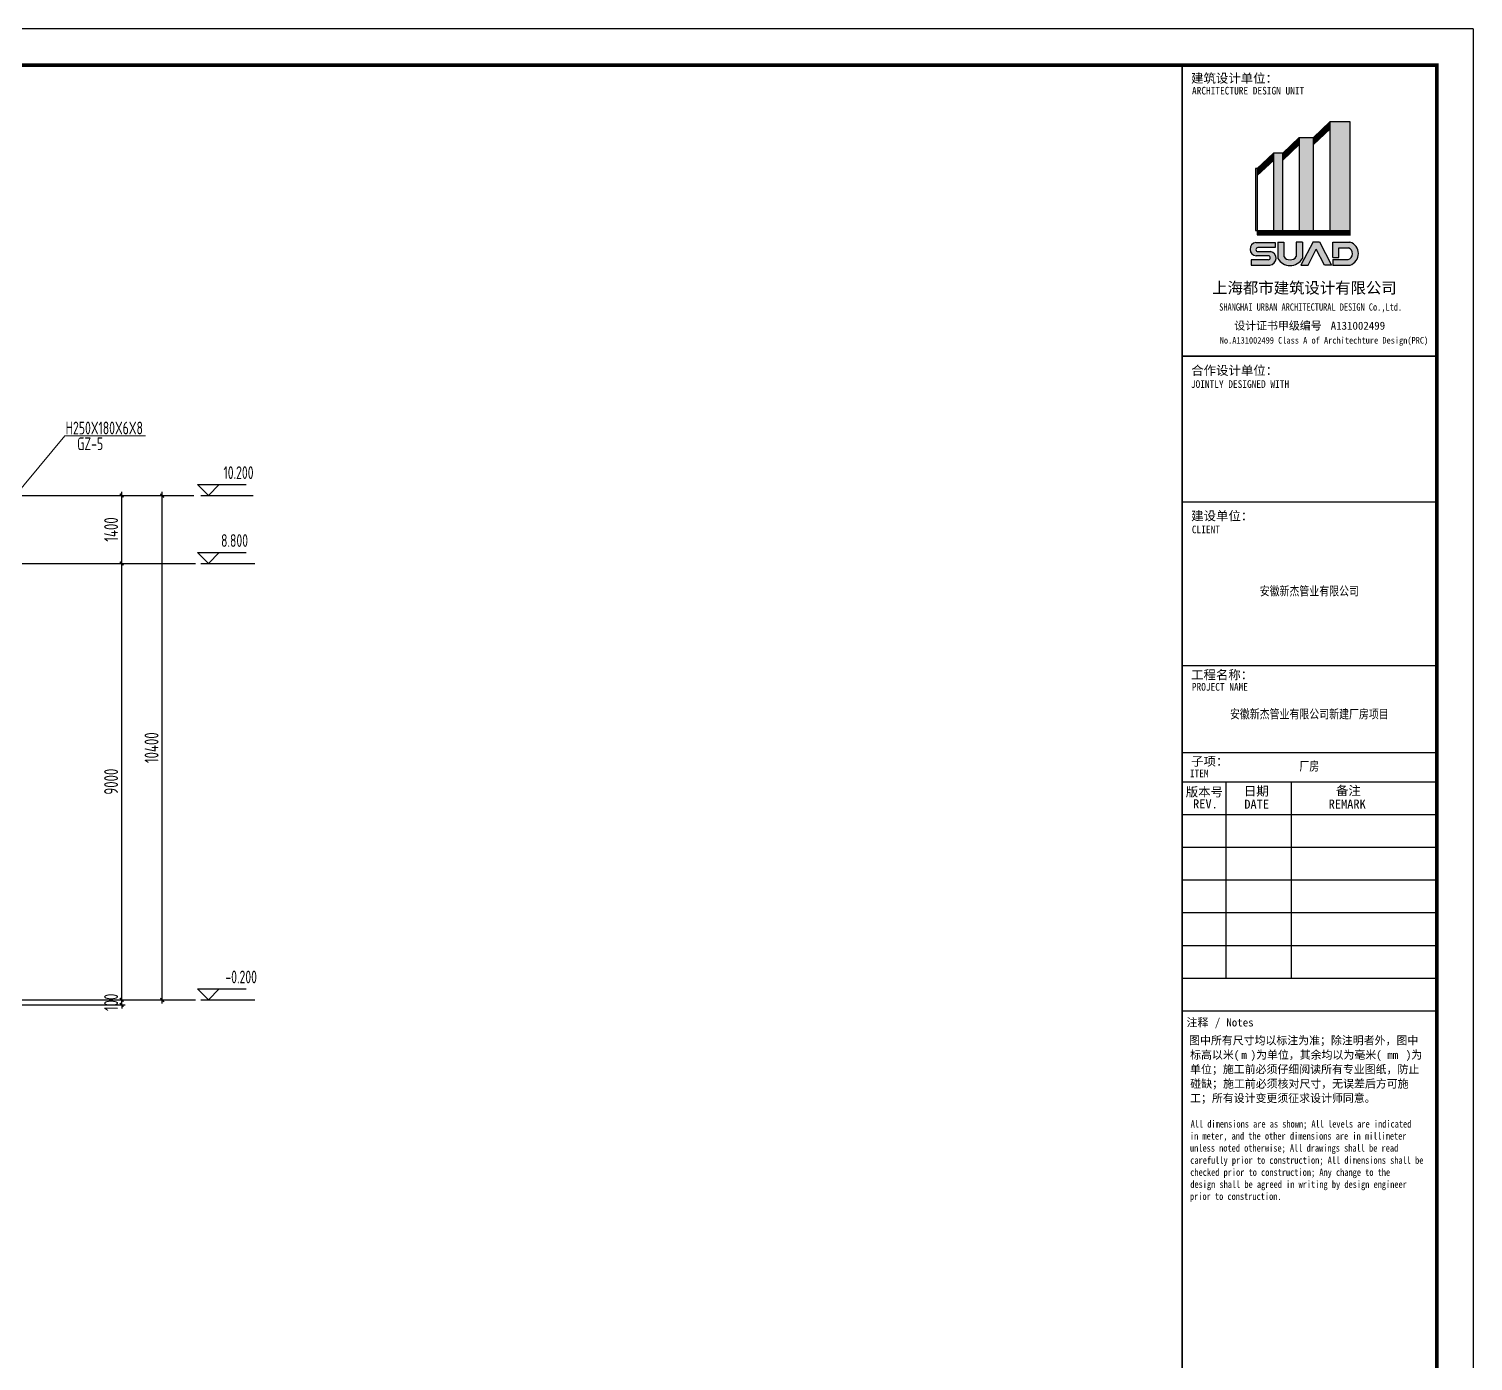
# Model space of a CAD drawing. Extents: x 753177 to 2169292, y -530934 to -273477.
# Drawn here: x 2011628 to 2071185, y -459731 to -404784 of the extents above; entities that cross this region are included whole.
import ezdxf
from ezdxf.enums import TextEntityAlignment as Align

# ---------------------------------------------------------------- set-up
doc = ezdxf.new("R2010")
doc.units = 0
doc.header["$LTSCALE"] = 1500
doc.header["$MEASUREMENT"] = 0
doc.linetypes.add('DOTE', pattern=[2.4200000000000004, 2, -0.2, 0.02, -0.2])
doc.layers.get('Defpoints').update_dxf_attribs({"color": 252})
for name, color, linetype in [('00-tk', 151, 'Continuous'), ('AXIS', 3, 'Continuous'), ('DIM', 3, 'Continuous'), ('THIN', 7, 'Continuous')]:
    doc.layers.add(name, color=color, linetype=linetype)
doc.layers.add('TK', color=252, linetype='Continuous', lineweight=13)
doc.layers.add('字符串标注', color=9, linetype='Continuous', lineweight=18)
doc.styles.add('DS6HT', font='simhei.ttf', dxfattribs={"width": 0.8})
doc.styles.add('FromPkpm', font='Pkpmeng', dxfattribs={"width": 0.7, "bigfont": 'hztxt'})
doc.styles.add('H1', font='')
doc.styles.add('TSSD_Dimension', font='Tssdeng.shx', dxfattribs={"width": 0.7, "bigfont": 'hztxt.shx'})
doc.styles.add('TSSD_Label', font='Tssdeng.shx', dxfattribs={"width": 0.7, "bigfont": 'hztxt.shx'})
doc.styles.get('H1').set_extended_font_data('SimSun')
doc.dimstyles.new('TSSD_75_150', dxfattribs={"dimtxt": 575, "dimasz": 150, "dimexe": 150, "dimexo": 375, "dimgap": 150, "dimtad": 1, "dimdec": 0, "dimlfac": 0.5, "dimzin": 0, "dimdsep": 46, "dimtxsty": 'TSSD_Dimension', "dimblk": 'ARCHTICK', "dimcen": 0, "dimdle": 150, "dimclrt": 7, "dimadec": 0, "dimazin": 0, "dimtfac": 1, "dimtdec": 0, "dimtix": 1, "dimtmove": 2, "dimatfit": 3, "dimfxl": 0, "dimtolj": 1, "dimtzin": 0, "dimarcsym": 0})

# ---------------------------------------------------------------- blocks, each defined once
blk = doc.blocks.new('A$C16496DF1')
at = {"layer": '00-tk'}
h = blk.add_hatch(color=256, dxfattribs=at)
edge = h.paths.add_edge_path()
edge.add_arc((173122.0133486905, 116878.8711581866), 498.0683366664795, 288.7014113640251, 432.3606518510305)
edge.add_line((173272.9402213206, 117353.5217108121), (172565.5722436446, 117353.5217108121))
edge.add_line((172565.5722436446, 117353.5217108121), (172565.5722436446, 116725.494510998))
edge.add_line((172565.5722436446, 116725.494510998), (172811.1039363083, 116725.494510998))
edge.add_line((172811.1039363083, 116725.494510998), (172811.1039363083, 117116.9161942048))
edge.add_line((172811.1039363083, 117116.9161942048), (173211.5588803929, 117116.9161942048))
edge.add_arc((173121.6856705095, 116877.9671933845), 255.2916348958691, -72.1672284115379, 69.38777632303328, ccw=False)
edge.add_line((173199.8661415814, 116634.941201378), (172568.4930549907, 116634.941201378))
edge.add_line((172568.4930549907, 116634.941201378), (172568.4930549907, 116407.0996443819))
edge.add_line((172568.4930549907, 116407.0996443819), (173281.7121487868, 116407.0996443819))
edge = h.paths.add_edge_path()
edge.add_arc((170801.0604273123, 116979.3518533082), 588.6006660502978, 210.1327751899912, 329.8672248100088)
edge.add_line((171310.1201876383, 116683.8710510693), (171310.1201876383, 117352.6246350439))
edge.add_line((171310.1201876383, 117352.6246350439), (171058.4146023029, 117352.6246350439))
edge.add_line((171058.4146023029, 117352.6246350439), (171058.4146023029, 116755.7640437557))
edge.add_arc((170801.0604273123, 116939.6699095989), 316.3108263664485, 215.5496840978624, 324.4503159021376, ccw=False)
edge.add_line((170543.7062523216, 116755.7640437557), (170543.7062523216, 117352.6246350439))
edge.add_line((170543.7062523216, 117352.6246350439), (170292.0006669862, 117352.6246350439))
edge.add_line((170292.0006669862, 117352.6246350439), (170292.0006669862, 116683.8710510693))
edge = h.paths.add_edge_path()
edge.add_arc((169429.344027475, 117068.3455161259), 279.5690587620256, 99.4771295791525, 264.9305597506611)
edge.add_line((169404.6404590411, 116789.8700372706), (169903.7827515849, 116789.8700372706))
edge.add_arc((169903.7683802766, 116708.8672330272), 81.00280551827346, -89.98983473079062, 89.9898347307905, ccw=False)
edge.add_line((169903.7827515849, 116627.8644287838), (169195.5983391015, 116627.8644287838))
edge.add_line((169195.5983391015, 116627.8644287838), (169195.5983391015, 116410.4369373829))
edge.add_line((169195.5983391015, 116410.4369373829), (169967.7747852108, 116410.4369373829))
edge.add_arc((169943.0712167739, 116688.9124162381), 279.5690587620256, 275.0694402493389, 440.5228704208475)
edge.add_line((169989.1033534354, 116964.6657498742), (169475.0690368409, 116964.6657498742))
edge.add_arc((169475.0834081492, 117045.6685541177), 81.00280551827346, 90.0101652692095, 269.9898347307905, ccw=False)
edge.add_line((169475.0690368407, 117126.671358361), (170193.8797597245, 117126.671358361))
edge.add_line((170193.8797597245, 117126.671358361), (170193.8797597245, 117344.0988497618))
edge.add_line((170193.8797597245, 117344.0988497618), (169383.311890811, 117344.0988497618))
h.paths.add_polyline_path([(171753.1183470362, 117362.9659647661), (172009.1561000128, 117362.9659647661), (172512.0831058552, 116399.6691757772), (172217.9355684386, 116399.6691757772), (171881.1372235245, 117057.9316797029), (171544.3388786104, 116399.6691757772), (171250.1913411939, 116399.6691757772)])
at = {"layer": '00-tk', "linetype": 'Continuous'}
blk.add_line((178350, 126150.0000000001), (0, 126150.0000000001), dxfattribs=at)
at = {"layer": '00-tk'}
for p, q in [((178350, 126150.0000000001), (178350, 0)), ((166350, 124650.0000000001), (166350, 1500)), ((176850, 124650.0000000001), (176850, 1500)), ((166350, 112650.0000000001), (176850, 112650.0000000001)), ((166350, 106650.0000000001), (176850, 106650.0000000001)), ((166350, 99900.00000000012), (176850, 99900.00000000012)), ((166350, 96300.00000000012), (176850, 96300.00000000012)), ((166350, 95100.00000000012), (176850, 95100.00000000012)), ((166350, 95100.00000000012), (176850, 95100.00000000012)), ((166350, 95100.00000000012), (176850, 95100.00000000012)), ((166350, 95100.00000000012), (176850, 95100.00000000012)), ((166350, 95100.00000000012), (176850, 95100.00000000012)), ((166350, 95100.00000000012), (176850, 95100.00000000012)), ((166350, 95100.00000000012), (176850, 95100.00000000012)), ((166350, 95100.00000000012), (176850, 95100.00000000012)), ((168150, 95100.00000000012), (168150, 87000.00000000012)), ((170850, 95100.00000000012), (170850, 87000.00000000012)), ((166350, 93750.00000000012), (176850, 93750.00000000012)), ((166350, 92400.00000000012), (176850, 92400.00000000012)), ((166350, 91050.00000000012), (176850, 91050.00000000012)), ((166350, 89700.00000000012), (176850, 89700.00000000012)), ((166350, 88350.00000000012), (176850, 88350.00000000012)), ((166350, 87000.00000000012), (176850, 87000.00000000012)), ((166350, 85650.00000000012), (176850, 85650.00000000012))]:
    blk.add_line(p, q, dxfattribs=at)
at = {"layer": '00-tk', "color": 7}
for p, q in [((171773.6112773521, 121672.7179734251), (172448.1770513384, 122315.6161188998)), ((171773.6112773521, 121631.2754578388), (172448.1770513384, 122274.1736033135)), ((171773.6112773521, 121589.8329422522), (172448.1770513384, 122232.7310877269)), ((171773.6112773521, 121548.3904266659), (172449.2254631482, 122192.287766043)), ((171773.6112773521, 121506.9479110793), (172448.1770513384, 122149.846056554)), ((171773.6112773521, 121465.505395493), (172448.1770513384, 122108.4035409677)), ((173273.7668797234, 122315.6161188998), (172448.1770513384, 122315.6161188998)), ((172448.1770513384, 122315.6161188998), (172448.1770513384, 117836.4736395193)), ((173273.7668797234, 117832.1243215842), (173273.7668797234, 122315.8055345499)), ((170499.4722989202, 121029.995883474), (171173.8533453047, 121672.7179734251)), ((170499.4722989202, 120988.5533678877), (171173.8533453047, 121631.2754578388)), ((170499.4722989202, 120947.1108523015), (171173.8533453047, 121589.8329422522)), ((170499.4722989202, 120905.6683367149), (171173.8533453047, 121548.3904266659)), ((170499.4722989202, 120864.2258211282), (171173.8533453047, 121506.9479110793)), ((171173.8533453047, 121672.7179734251), (171173.8533453047, 117836.4736395193)), ((171173.8533453047, 121672.7179734251), (171773.6112773521, 121672.7179734251)), ((171773.6112773521, 121424.0628799064), (172449.2254631482, 122067.9602192835)), ((171773.6112773521, 121382.6203643198), (172449.2254631482, 122026.5177036972)), ((171773.6112773521, 117832.1243215842), (171773.6112773521, 121672.7179734247)), ((169448.5053237425, 120386.0985440966), (170124.1195095414, 121029.9958834737)), ((169448.5053237425, 120344.65602851), (170124.1195095414, 120988.5533678874)), ((169448.5053237425, 120303.2135129233), (170124.1195095414, 120947.1108523011)), ((169448.5053237425, 120261.7709973371), (170124.1195095414, 120905.6683367145)), ((170499.4722989202, 121029.995883474), (170124.1195095414, 121029.9958834737)), ((170124.1195095414, 121029.995883474), (170124.1195095414, 117836.4736395193)), ((170499.4722989202, 120822.7833055416), (171173.8533453047, 121465.505395493)), ((170499.4722989202, 120781.3407899553), (171175.0864847135, 121425.2381293328)), ((170499.4722989202, 120739.8982743691), (171175.0864847135, 121383.7956137462)), ((170499.4722989202, 117836.4736395193), (170499.4722989202, 121029.995883474)), ((169448.5053237425, 120386.0985440966), (169373.5053237425, 120386.0985440966)), ((169373.5053237425, 120386.0985440966), (169373.5053237425, 117836.4736395193)), ((169448.5053237425, 120220.3284817508), (170124.1195095414, 120864.2258211279)), ((169448.5053237425, 120178.8859661645), (170124.1195095414, 120822.7833055416)), ((169448.5053237425, 120386.0985440966), (169448.5053237425, 117836.4736395193)), ((169449.6671683006, 120138.5507521038), (170125.2813540967, 120782.4480914809)), ((169449.6671683006, 120097.1082365175), (170125.2813540967, 120741.0055758946)), ((169373.5053237425, 117836.4736395193), (169462.8779194811, 117836.4736395193)), ((169448.5053237425, 117836.4736395193), (169448.5053237425, 117656.4736395193)), ((169448.5053237425, 117806.4736395193), (173273.7668797234, 117806.4736395193)), ((169448.5053237425, 117806.4736395193), (173273.7668797234, 117806.4736395193)), ((169448.5053237425, 117776.4736395193), (173273.7668797234, 117776.4736395193)), ((169448.5053237425, 117746.4736395193), (173273.7668797234, 117746.4736395193)), ((169448.5053237425, 117716.4736395193), (173273.7668797234, 117716.4736395193)), ((169448.5053237425, 117656.4736395193), (173273.7668797234, 117656.4736395193)), ((169462.8779194811, 117836.4736395193), (173273.7668797234, 117836.4736395193)), ((170112.1195095414, 117836.4736395193), (170503.9722989202, 117836.4736395193)), ((171176.8533453075, 117836.4736395193), (171776.6112773521, 117836.4736395193)), ((172443.6770513384, 117836.4736395193), (173273.7668797234, 117836.4736395193)), ((173273.7668797234, 117626.4736395193), (173273.7668797234, 117821.4736395193))]:
    blk.add_line(p, q, dxfattribs=at)
at = {"layer": '00-tk', "const_width": 150}
blk.add_lwpolyline([(3750, 124650.0000000001), (176850, 124650.0000000001), (176850, 1500.000000000116), (3750, 1500)], close=True, dxfattribs=at)
at = {"layer": '00-tk', "const_width": 75}
for points in [[(166350, 1500), (166350, 124650.0000000001)], [(166350, 112650.0000000001), (176850, 112650.0000000001)]]:
    blk.add_lwpolyline(points, dxfattribs=at)
at = {"layer": '00-tk', "color": 7}
for points in [[(169383.311890811, 117344.0988497618), (170193.8797597245, 117344.0988497618), (170193.8797597245, 117126.671358361), (169475.0690368407, 117126.671358361)], [(170292.0006669862, 117352.6246350439), (170543.7062523216, 117352.6246350439), (170543.7062523216, 116755.7640437557)], [(170292.0006669862, 117352.6246350439), (170292.0006669862, 116683.8710510693)], [(171310.1201876383, 117352.6246350439), (171058.4146023029, 117352.6246350439), (171058.4146023029, 116755.7640437557)], [(171753.1183470362, 117362.9659647661), (171250.1913411939, 116399.6691757772), (171544.3388786104, 116399.6691757772), (171881.1372235245, 117057.9316797029)], [(171310.1201876383, 117352.6246350439), (171310.1201876383, 116683.8710510693)], [(171753.1183470362, 117362.9659647661), (172009.1561000128, 117362.9659647661), (172512.0831058552, 116399.6691757772), (172217.9355684386, 116399.6691757772), (171881.1372235245, 117057.9316797029)], [(172565.5722436446, 116725.494510998), (172565.5722436446, 117353.5217108121), (173272.9402213206, 117353.5217108121)], [(169903.7827515849, 116789.8700372706), (169404.6404590411, 116789.8700372706)], [(169475.0690368409, 116964.6657498742), (169989.1033534354, 116964.6657498742)], [(172565.5722436446, 116725.494510998), (172811.1039363083, 116725.494510998), (172811.1039363083, 117116.9161942048), (173211.5588803929, 117116.9161942048)], [(169903.7827515849, 116627.8644287838), (169195.5983391015, 116627.8644287838), (169195.5983391015, 116410.4369373829), (169967.7747852108, 116410.4369373829)], [(172568.4930549907, 116634.941201378), (173199.8661415814, 116634.941201378)], [(172568.4930549907, 116634.941201378), (172568.4930549907, 116407.0996443819), (173281.7121487868, 116407.0996443819)]]:
    blk.add_lwpolyline(points, dxfattribs=at)
for centre, radius, start, end in [((169429.344027475, 117068.3455161259), 279.5690587620256, 99.4771295791525, 264.9305597439803), ((173122.0133486905, 116878.8711581866), 498.0683366664795, 288.7014113570389, 72.36065184416874), ((169475.0834081492, 117045.6685541177), 81.00280551827346, 90.01016526920944, 269.9898347307906), ((169903.7683802766, 116708.8672330272), 81.00280551827346, 270.0101652692094, 89.98983473079058), ((169943.0712167739, 116688.9124162381), 279.5690587620256, 275.0694402560197, 80.52287042084748), ((170801.0604273123, 116939.6699095989), 316.3108263664485, 215.5496841031452, 324.4503158968548), ((173121.6856705095, 116877.9671933845), 255.2916348958691, 287.8327715884621, 69.38777632303335), ((170801.0604273123, 116979.3518533082), 588.6006660502978, 210.1327751911888, 329.8672248088112)]:
    blk.add_arc(centre, radius, start, end, dxfattribs=at)
for points in [[(171773.6112773521, 121672.7179734251), (171773.8436462665, 121631.4969181442), (172449.2254631482, 122316.6153128025), (172449.2254631482, 122275.1727972159)], [(171773.6112773521, 121589.8329422525), (171773.8436462665, 121548.6118869716), (172449.2254631482, 122233.7302816299), (172449.2254631482, 122192.2877660433)], [(171773.6112773521, 121506.9479110793), (171773.8436462665, 121465.7268557984), (172449.2254631482, 122150.8452504571), (172449.2254631482, 122109.4027348704)], [(172448.1770513384, 117836.4736395193), (173273.7668797234, 117836.4736395193), (172448.1770513384, 122315.6161188998), (173273.7668797234, 122315.6161188998)], [(170499.4722989202, 121029.995883474), (170499.704667829, 120988.7748281928), (171175.0864847135, 121673.8932228514), (171175.0864847135, 121632.4507072648)], [(170499.4722989202, 120947.1108523015), (170499.704667829, 120905.8897970206), (171175.0864847135, 121591.0081916789), (171175.0864847135, 121549.5656760926)], [(170499.4722989202, 120864.2258211282), (170499.704667829, 120823.0047658477), (171175.0864847135, 121508.1231605057), (171175.0864847135, 121466.6806449194)], [(171173.8533453047, 117836.4736395193), (171773.6112773521, 117836.4736395193), (171173.8533453047, 121672.7179734251), (171773.6112773521, 121672.7179734247)], [(171774.5407529958, 121424.9487211276), (171774.7731219102, 121383.7276658464), (172450.1549387947, 122068.8460605047), (172450.1549387947, 122027.4035449184)], [(169448.5053237425, 120386.0985440966), (169448.7376926541, 120344.8774888157), (170124.1195095414, 121029.9958834737), (170124.1195095414, 120988.5533678874)], [(169448.9700615685, 120303.6564335341), (169449.2024304774, 120262.4353782532), (170124.5842473619, 120947.5537729115), (170124.5842473619, 120906.1112573253)], [(170124.1195095414, 117836.4736395193), (170499.4722989202, 117836.4736395193), (170124.1195095414, 121029.9958834737), (170499.4722989202, 121029.995883474)], [(170500.4017745638, 120782.2266311762), (170500.6341434726, 120741.0055758953), (171176.0159603627, 121426.1239705536), (171176.0159603627, 121384.6814549674)], [(169373.5053237425, 117836.4736395193), (169462.8779194811, 117836.4736395193), (169373.5053237425, 120386.0985440966), (169448.5053237425, 120386.0985440966)], [(169449.4347993918, 120221.2143229716), (169449.6671683006, 120179.9932676908), (170125.0489851879, 120865.1116623491), (170125.0489851879, 120823.6691467628)], [(169450.5966439471, 120139.436593325), (169450.8290128587, 120098.2155380438), (170126.2108297404, 120783.3339327024), (170126.210829746, 120741.8914171158)], [(169448.5053237425, 117806.4736395193), (169448.5053237425, 117836.4736395193), (173273.7668797234, 117806.4736395193), (173273.7668797234, 117836.4736395193)], [(169448.5053237425, 117746.4736395193), (169448.5053237425, 117776.4736395193), (173273.7668797234, 117746.4736395193), (173273.7668797234, 117776.4736395193)], [(169448.5053237425, 117686.4736395193), (169448.5053237425, 117716.4736395193), (173273.7668797234, 117686.4736395193), (173273.7668797234, 117716.4736395193)], [(169448.5053237425, 117626.4736395193), (169448.5053237425, 117656.4736395193), (173273.7668797234, 117626.4736395193), (173273.7668797234, 117656.4736395193)]]:
    blk.add_solid(points, dxfattribs=at)
at = {"layer": '00-tk'}
for s, height, style, p in [('建筑设计单位：', 375, 'DS6HT', (166719.5816702479, 123927.6193819259)), ('合作设计单位：', 375, 'DS6HT', (166726.9344124189, 111877.5657161931)), ('建设单位：', 375, 'DS6HT', (166725.2788191698, 105879.464979884)), ('工程名称：', 375, 'DS6HT', (166722.0485533476, 99324.09092794359)), ('子项：', 375, 'DS6HT', (166724.0803183783, 95757.32322908612)), ('版本号', 375, 'DS6HT', (166499.291991815, 94493.11904129689)), ('日期', 375, 'DS6HT', (168899.3498214316, 94526.94950819667)), ('备注', 375, 'DS6HT', (172694.7992731389, 94546.93219525507)), ('REV.', 375, 'DS6HT', (166801.1003333582, 93999.5858641679)), ('DATE', 375, 'DS6HT', (168913.3709684797, 93985.63717643614)), ('REMARK', 375, 'DS6HT', (172391.9678665856, 93991.15786171495)), ('注释', 330.0000000000003, 'H1', (166532.7440562532, 85007.18334019347)), (' / ', 330.0000000000003, 'H1', (167471.41072292, 85007.18334019347)), ('Notes', 330.0000000000003, 'H1', (168175.4107229202, 85007.18334019347)), ('图中所有尺寸均以标注为准；除注明者外，图中', 330.0000000000003, 'H1', (166636.9105765859, 84266.70060692227)), ('标高以米(', 330.0000000000003, 'H1', (166680.9105765859, 83670.90060692234)), (')为单位，其余均以为毫米(', 330.0000000000003, 'H1', (169176.9351332025, 83670.90060692234)), (')为', 330.0000000000003, 'H1', (175576.984246436, 83670.90060692234)), ('单位；施工前必须仔细阅读所有专业图纸，防止', 330.0000000000003, 'H1', (166679.0772432527, 83075.10060692241)), ('m', 330.0000000000003, 'H1', (168792.9105765859, 83670.90060692234)), ('mm', 330.0000000000003, 'H1', (174808.9351332027, 83670.90060692234)), ('碰缺；施工前必须核对尺寸，无误差后方可施', 330.0000000000003, 'H1', (166686.4105765859, 82479.30060692225)), ('工；所有设计变更须征求设计师同意。', 330.0000000000003, 'H1', (166677.2439099194, 81883.5006069222))]:
    blk.add_text(s, height=height, dxfattribs=dict(at, style=style)).set_placement(p)
for s, height, style, width, p in [('ARCHITECTURE DESIGN UNIT', 315, 'DS6HT', 0.9, (166756.7382545611, 123443.8665632375)), ('JOINTLY DESIGNED WITH', 315, 'DS6HT', 0.9, (166711.4173264224, 111343.5494635997)), ('CLIENT', 315, 'DS6HT', 0.9, (166753.2511278223, 105347.4390988569)), ('PROJECT NAME', 315, 'DS6HT', 0.9, (166751.7836204628, 98855.98946392513)), ('ITEM', 315, 'DS6HT', 0.9, (166671.5409305161, 95285.1679002752)), ('All dimensions are as shown; All levels are indicated', 297.0000000000002, 'H1', 0.85, (166701.0772432527, 80837.53394025564)), ('in meter, and the other dimensions are in millimeter', 297.0000000000002, 'H1', 0.85, (166673.5247193782, 80340.73394025548)), ('unless noted otherwise; All drawings shall be read', 297.0000000000002, 'H1', 0.85, (166674.5376798147, 79843.93394025555)), ('carefully prior to construction; All dimensions shall be', 297.0000000000002, 'H1', 0.85, (166684.8698762674, 79342.06913807266)), ('design shall be agreed in writing by design engineer', 297.0000000000002, 'H1', 0.85, (166686.8957971407, 78348.56122538506)), ('checked prior to construction; Any change to the', 297.0000000000002, 'H1', 0.85, (166684.8698762674, 78845.36122538499)), ('prior to construction.', 297.0000000000002, 'H1', 0.85, (166673.7273114654, 77851.76122538513))]:
    blk.add_text(s, height=height, dxfattribs=dict(at, style=style, width=width)).set_placement(p)
at = {"layer": '00-tk', "color": 7, "style": 'DS6HT'}
for s, height, p in [('上海都市建筑设计有限公司 ', 465, (167588.0022738075, 115237.2989090569)), ('设计证书甲级编号', 330, (168503.8539958578, 113743.4804440986)), ('A131002499', 330, (172477.2756054774, 113742.9788295154))]:
    blk.add_text(s, height=height, dxfattribs=at).set_placement(p)
for s, height, width, p in [('SHANGHAI URBAN ARCHITECTURAL DESIGN Co.,Ltd. ', 300, 0.8, (167878.7218145826, 114529.0937020706)), ('No.A131002499 Class A of Architechture Design(PRC)', 270, 0.78, (167902.7511720797, 113169.969144403))]:
    blk.add_text(s, height=height, dxfattribs=dict(at, width=width)).set_placement(p)
at = {"layer": '00-tk', "color": 0, "style": 'DS6HT', "width": 0.8}
for s, p in [('安徽新杰管业有限公司', (171595.375098295, 102780.7500671315)), ('安徽新杰管业有限公司新建厂房项目', (171595.375098295, 97707.59588219156)), ('厂房', (171595.375098295, 95556.27130525786))]:
    blk.add_text(s, height=375, dxfattribs=at).set_placement(p, align=Align.CENTER)
blk = doc.blocks.new('_ArchTick')
at = {"color": 0, "linetype": 'ByBlock', "const_width": 0.4}
blk.add_lwpolyline([(-0.5, -0.5), (0.5, 0.5)], dxfattribs=at)
blk = doc.blocks.new('*D1325')
at = {"layer": 'Defpoints', "color": 0, "transparency": 16777216}
for p in [(2009853.513464519, -444832.099182456), (2015455.174247874, -444832.099182456), (2009853.513464519, -445032.099182456)]:
    blk.add_point(p, dxfattribs=at)
at = {"layer": 'DIM', "color": 0, "lineweight": -2, "transparency": 16777216}
for p, q in [((2010228.513464519, -444832.099182456), (2015605.174247874, -444832.099182456)), ((2015455.174247874, -444832.099182456), (2015455.174247874, -444682.099182456)), ((2015455.174247874, -445032.099182456), (2015455.174247874, -444832.099182456)), ((2010228.513464519, -445032.099182456), (2015605.174247874, -445032.099182456)), ((2015455.174247874, -445032.099182456), (2015455.174247874, -445182.099182456))]:
    blk.add_line(p, q, dxfattribs=at)
at = {"layer": 'DIM', "color": 0, "lineweight": -2, "transparency": 16777216, "xscale": 150, "yscale": 150, "zscale": 150}
for p, rotation in [((2015455.174247874, -444832.099182456), 270), ((2015455.174247874, -445032.099182456), 90)]:
    blk.add_blockref('_ArchTick', p, dxfattribs=dict(at, rotation=rotation))
at = {"layer": 'DIM', "color": 7, "transparency": 16777216, "insert": (2015017.674247874, -444932.0991824557), "char_height": 575, "attachment_point": 5, "rotation": 90, "style": 'TSSD_Dimension'}
blk.add_mtext('\\A1;100', dxfattribs=at)
blk = doc.blocks.new('*D1326')
at = {"layer": 'Defpoints', "color": 0, "transparency": 16777216}
for p in [(2009853.513464519, -426832.095276206), (2015455.174247874, -426832.095276206), (2009853.513464519, -444832.099182456)]:
    blk.add_point(p, dxfattribs=at)
at = {"layer": 'DIM', "color": 0, "lineweight": -2, "transparency": 16777216}
for p, q in [((2010228.513464519, -426832.095276206), (2015605.174247874, -426832.095276206)), ((2015455.174247874, -444982.099182456), (2015455.174247874, -426682.095276206)), ((2010228.513464519, -444832.099182456), (2015605.174247874, -444832.099182456))]:
    blk.add_line(p, q, dxfattribs=at)
at = {"layer": 'DIM', "color": 0, "lineweight": -2, "transparency": 16777216, "xscale": 150, "yscale": 150, "zscale": 150}
for p, rotation in [((2015455.174247874, -426832.095276206), 90), ((2015455.174247874, -444832.099182456), 270)]:
    blk.add_blockref('_ArchTick', p, dxfattribs=dict(at, rotation=rotation))
at = {"layer": 'DIM', "color": 7, "transparency": 16777216, "insert": (2015017.674247874, -435832.0972293307), "char_height": 575, "attachment_point": 5, "rotation": 90, "style": 'TSSD_Dimension'}
blk.add_mtext('\\A1;9000', dxfattribs=at)
blk = doc.blocks.new('*D1327')
at = {"layer": 'Defpoints', "color": 0, "transparency": 16777216}
for p in [(2009853.513464519, -424032.099182456), (2015455.174247874, -424032.099182456), (2009853.513464519, -426832.095276206)]:
    blk.add_point(p, dxfattribs=at)
at = {"layer": 'DIM', "color": 0, "lineweight": -2, "transparency": 16777216}
for p, q in [((2010228.513464519, -424032.099182456), (2015605.174247874, -424032.099182456)), ((2015455.174247874, -426982.095276206), (2015455.174247874, -423882.099182456)), ((2010228.513464519, -426832.095276206), (2015605.174247874, -426832.095276206))]:
    blk.add_line(p, q, dxfattribs=at)
at = {"layer": 'DIM', "color": 0, "lineweight": -2, "transparency": 16777216, "xscale": 150, "yscale": 150, "zscale": 150}
for p, rotation in [((2015455.174247874, -424032.099182456), 90), ((2015455.174247874, -426832.095276206), 270)]:
    blk.add_blockref('_ArchTick', p, dxfattribs=dict(at, rotation=rotation))
at = {"layer": 'DIM', "color": 7, "transparency": 16777216, "insert": (2015017.674247874, -425432.0972293307), "char_height": 575, "attachment_point": 5, "rotation": 90, "style": 'TSSD_Dimension'}
blk.add_mtext('\\A1;1400', dxfattribs=at)
blk = doc.blocks.new('*D1328')
at = {"layer": 'Defpoints', "color": 0, "transparency": 16777216}
for p in [(2012436.967636227, -424032.099182456), (2017125.565239163, -424032.099182456), (2012436.967636227, -444832.099182456)]:
    blk.add_point(p, dxfattribs=at)
at = {"layer": 'DIM', "color": 0, "lineweight": -2, "transparency": 16777216}
for p, q in [((2012811.967636227, -424032.099182456), (2017275.565239163, -424032.099182456)), ((2017125.565239163, -444982.099182456), (2017125.565239163, -423882.099182456)), ((2012811.967636227, -444832.099182456), (2017275.565239163, -444832.099182456))]:
    blk.add_line(p, q, dxfattribs=at)
at = {"layer": 'DIM', "color": 0, "lineweight": -2, "transparency": 16777216, "xscale": 150, "yscale": 150, "zscale": 150}
for p, rotation in [((2017125.565239163, -424032.099182456), 90), ((2017125.565239163, -444832.099182456), 270)]:
    blk.add_blockref('_ArchTick', p, dxfattribs=dict(at, rotation=rotation))
at = {"layer": 'DIM', "color": 7, "transparency": 16777216, "insert": (2016688.065239163, -434432.0991824557), "char_height": 575, "attachment_point": 5, "rotation": 90, "style": 'TSSD_Dimension'}
blk.add_mtext('\\A1;10400', dxfattribs=at)

msp = doc.modelspace()

# ---------------------------------------------------------------- linework, layer by layer
at = {"layer": 'AXIS', "color": 253, "linetype": 'DOTE'}
for p, q in [((1928305.584668452, -424032.099182456), (2020875.727593201, -424032.099182456)), ((1928374.586091876, -426832.095276206), (2020944.729016625, -426832.095276206)), ((1928374.586091876, -444832.099182456), (2020944.729016625, -444832.099182456))]:
    msp.add_line(p, q, dxfattribs=at)
at = {"layer": 'THIN'}
for p, q in [((2019028.997056509, -424032.099182456), (2018578.997056509, -423582.099182456)), ((2018578.997056509, -423582.099182456), (2019478.997056509, -423582.099182456)), ((2018716.999903357, -424032.099182456), (2019478.997056509, -424032.099182456)), ((2019028.997056509, -424032.099182456), (2019478.997056509, -423582.099182456)), ((2019028.997056509, -424032.099182456), (2019028.997056509, -424032.099182456)), ((2019478.997056509, -423582.099182456), (2020589.573979586, -423582.099182456)), ((2019028.997056509, -426832.095276206), (2018578.997056509, -426382.095276206)), ((2018578.997056509, -426382.095276206), (2019478.997056509, -426382.095276206)), ((2019028.997056509, -426832.095276206), (2019478.997056509, -426382.095276206)), ((2019478.997056509, -426382.095276206), (2020589.573979586, -426382.095276206)), ((2018716.999903357, -426832.095276206), (2019478.997056509, -426832.095276206)), ((2019028.997056509, -426832.095276206), (2019028.997056509, -426832.095276206)), ((2019028.997056509, -444832.099182456), (2018578.997056509, -444382.099182456)), ((2018578.997056509, -444382.099182456), (2019478.997056509, -444382.099182456)), ((2018716.999903357, -444832.099182456), (2019478.997056509, -444832.099182456)), ((2019028.997056509, -444832.099182456), (2019478.997056509, -444382.099182456)), ((2019028.997056509, -444832.099182456), (2019028.997056509, -444832.099182456)), ((2019478.997056509, -444382.099182456), (2020589.573979586, -444382.099182456))]:
    msp.add_line(p, q, dxfattribs=at)
at = {"layer": '字符串标注', "lineweight": 18, "ltscale": 2}
for p, q in [((2009903.513464519, -425424.599182456), (2013106.200964519, -421570.399963706)), ((2013106.200964519, -421570.399963706), (2016432.563970783, -421570.399963706))]:
    msp.add_line(p, q, dxfattribs=at)

# ---------------------------------------------------------------- block references
at = {"layer": 'TK', "color": 2, "linetype": 'ByBlock'}
msp.add_blockref('A$C16496DF1', (1892834.723666502, -530934.4220719861), dxfattribs=at)

# ---------------------------------------------------------------- texts
at = {"layer": 'THIN', "style": 'TSSD_Label', "width": 0.7}
for s, p in [('10.200', (2020892.458594971, -423507.099182456)), ('8.800', (2020666.304748817, -426307.095276206)), ('-0.200', (2021033.804748817, -444307.099182456))]:
    msp.add_text(s, height=525, dxfattribs=at).set_placement(p, align=Align.BOTTOM_RIGHT)
at = {"layer": '字符串标注', "color": 7, "lineweight": 25, "style": 'FromPkpm', "width": 0.7}
msp.add_text('H250X180X6X8', height=525, dxfattribs=at).set_placement((2014738.203277306, -421507.899963706), align=Align.CENTER)
msp.add_text('GZ-5', height=525, dxfattribs=at).set_placement((2014156.200964519, -421632.899963706), align=Align.TOP_CENTER)

# ---------------------------------------------------------------- dimensions: what is measured, and where the dimension line sits
at = {"layer": 'DIM'}
for base, p1, p2, picture, middle in [((2015455.174247874, -424032.099182456), (2009853.513464519, -426832.095276206), (2009853.513464519, -424032.099182456), '*D1327', (2015017.674247874, -425432.0972293307)), ((2017125.565239163, -424032.099182456), (2012436.967636227, -444832.099182456), (2012436.967636227, -424032.099182456), '*D1328', (2016688.065239163, -434432.0991824557)), ((2015455.174247874, -426832.095276206), (2009853.513464519, -444832.099182456), (2009853.513464519, -426832.095276206), '*D1326', (2015017.674247874, -435832.0972293307)), ((2015455.174247874, -444832.099182456), (2009853.513464519, -445032.099182456), (2009853.513464519, -444832.099182456), '*D1325', (2015017.674247874, -444932.0991824557))]:
    dim = msp.add_linear_dim(base=base, p1=p1, p2=p2, angle=90, dimstyle='TSSD_75_150', dxfattribs=at)
    dim.commit()
    dim.dimension.update_dxf_attribs({"geometry": picture, "text_midpoint": middle})

doc.saveas('drawing.dxf')
